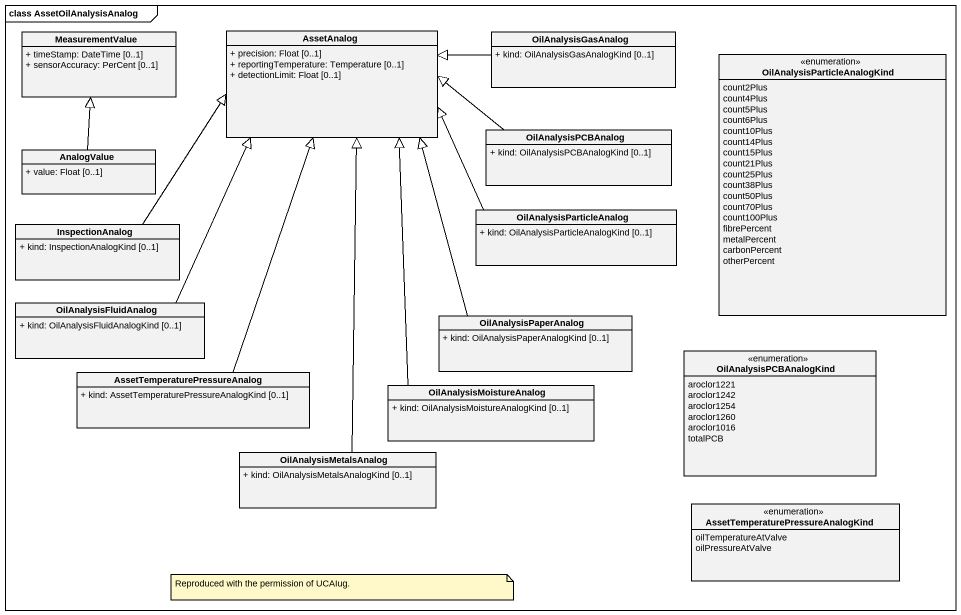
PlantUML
@startuml
mainframe class AssetOilAnalysisAnalog
hide circle
hide empty members
skinparam classAttributeIconSize 0
class MeasurementValue {
  + timeStamp: DateTime [0..1]
  + sensorAccuracy: PerCent [0..1]
}
class AssetAnalog {
  + precision: Float [0..1]
  + reportingTemperature: Temperature [0..1]
  + detectionLimit: Float [0..1]
}
class OilAnalysisGasAnalog {
  + kind: OilAnalysisGasAnalogKind [0..1]
}
enum "OilAnalysisParticleAnalogKind" as OilAnalysisParticleAnalogKin {
  count2Plus
  count4Plus
  count5Plus
  count6Plus
  count10Plus
  count14Plus
  count15Plus
  count21Plus
  count25Plus
  count38Plus
  count50Plus
  count70Plus
  count100Plus
  fibrePercent
  metalPercent
  carbonPercent
  otherPercent
}
class AnalogValue {
  + value: Float [0..1]
}
class OilAnalysisPCBAnalog {
  + kind: OilAnalysisPCBAnalogKind [0..1]
}
class InspectionAnalog {
  + kind: InspectionAnalogKind [0..1]
}
class OilAnalysisParticleAnalog {
  + kind: OilAnalysisParticleAnalogKind [0..1]
}
class OilAnalysisFluidAnalog {
  + kind: OilAnalysisFluidAnalogKind [0..1]
}
class OilAnalysisPaperAnalog {
  + kind: OilAnalysisPaperAnalogKind [0..1]
}
class "AssetTemperaturePressureAnalog" as AssetTemperaturePressureAnal {
  + kind: AssetTemperaturePressureAnalogKind [0..1]
}
enum OilAnalysisPCBAnalogKind {
  aroclor1221
  aroclor1242
  aroclor1254
  aroclor1260
  aroclor1016
  totalPCB
}
class OilAnalysisMoistureAnalog {
  + kind: OilAnalysisMoistureAnalogKind [0..1]
}
class OilAnalysisMetalsAnalog {
  + kind: OilAnalysisMetalsAnalogKind [0..1]
}
enum "AssetTemperaturePressureAnalogKind" as AssetTemperaturePressureAnal_2 {
  oilTemperatureAtValve
  oilPressureAtValve
}
OilAnalysisGasAnalog -left-|> AssetAnalog
AnalogValue -up-|> MeasurementValue
OilAnalysisPCBAnalog -left-|> AssetAnalog
InspectionAnalog -up-|> AssetAnalog
OilAnalysisParticleAnalog -up-|> AssetAnalog
OilAnalysisFluidAnalog -up-|> AssetAnalog
OilAnalysisPaperAnalog -up-|> AssetAnalog
AssetTemperaturePressureAnal -up-|> AssetAnalog
OilAnalysisMoistureAnalog -up-|> AssetAnalog
OilAnalysisMetalsAnalog -up-|> AssetAnalog
note as N1
  Reproduced with the permission of UCAIug.
end note
@enduml
